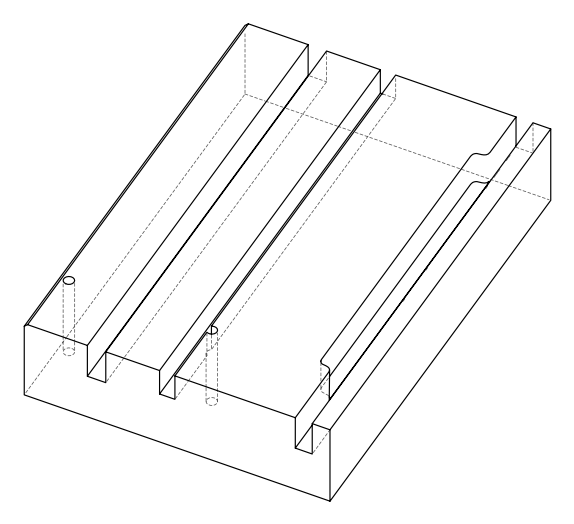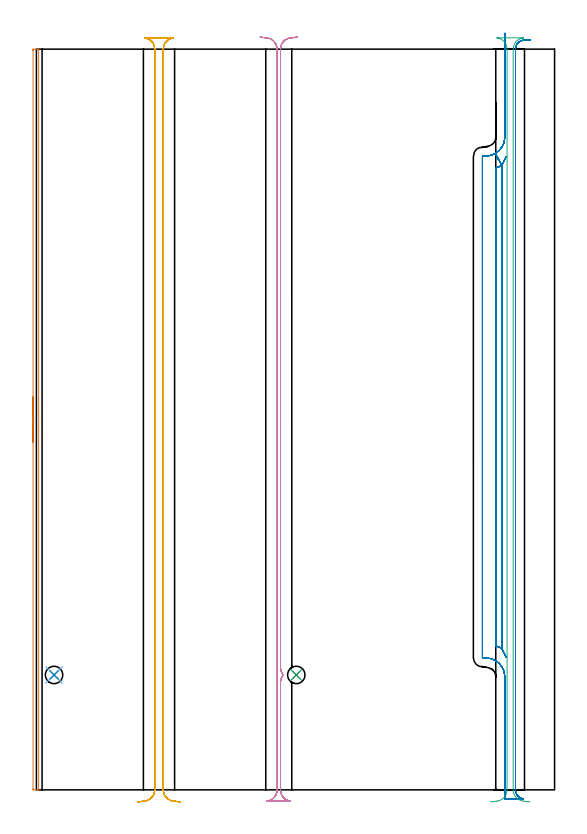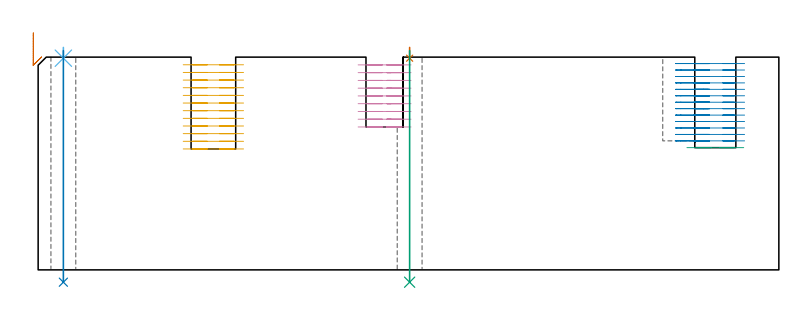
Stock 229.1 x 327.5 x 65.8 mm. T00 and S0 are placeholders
(PLAN: 9 operations, 4 tool changes, 65 min)
(1 AREA_MILL | FG_CHAMFER_SURFACE | UGT0205_001 | 2.77 min | 1023 mm3)
(2 MILL_OPEN_POCKET | POCKET_OPEN | NXT0201_009 | Follow Part, ap 2, ae 75% | 30.36 min | 166741 mm3)
(3 MILL_RECTANGULAR_SLOT | SLOT_RECTANGULAR | NXT0201_013 | Follow Part, ap 2.5, ae 75% | 1.42 min | 8739 mm3)
(4 MILL_RECTANGULAR_SLOT_1 | SLOT_RECTANGULAR_1 | NXT0201_013 | Follow Part, ap 2.5, ae 75% | 12.75 min | 81518 mm3)
(5 MILL_RECTANGULAR_SLOT_2 | SLOT_RECTANGULAR_2 | NXT0201_013 | Follow Part, ap 2.5, ae 75% | 17.04 min | 128315 mm3)
(6 SPOT_DRILL | STEP1HOLE | NXT0321_9005460120000 | 0.03 min | 26 mm3)
(7 SPOT_DRILL_1 | STEP1HOLE_1 | NXT0321_9005460120000 | 0.03 min | 22 mm3)
(8 DRILL_THROUGH_HOLE_INTO_CENTER | STEP1HOLE | UGT0301_196 | 0.29 min | 3062 mm3)
(9 DRILL_THROUGH_HOLE_INTO_CENTER_1 | STEP1HOLE_1 | UGT0301_196 | 0.29 min | 2727 mm3)
(TOOL UGT0205_001 | Chamfer Mill 20 x 3 x 45 deg. | D20 FL50 Z2)
(TOOL NXT0201_009 | ENDMILL 8mm [2P460-0800-NA 1630] | D8 FL26 Z6)
(TOOL NXT0201_013 | ENDMILL 10mm | D10 FL30 Z4)
(TOOL NXT0321_9005460120000 | NC Spot Drill, 142deg, 12mm, Carbide, Uncoated | D12 PA142 FL30 Z2)
(TOOL UGT0301_196 | Twist Drill 7.7 mm | D7.7 PA118 FL73 Z2)
(OP 1 AREA_MILL)
G17 G21 G94 G90
T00 M6
G54
G17 G0 G90 X-1.5 Y153.75 S1061 M3
G43 Z75.8 H0
Z73.3
G94 G1 Y153.788 Z72.428 F250.
Y153.902 Z71.564
Y154.091 Z70.712
Y154.353 Z69.88
Y154.687 Z69.074
Y155.09 Z68.3
Y155.558 Z67.564
Y156.09 Z66.872
Y156.679 Z66.229
Y157.322 Z65.64
Y158.014 Z65.108
Y158.75 Z64.64
Y159.524 Z64.237
Y160.33 Z63.903
Y161.162 Z63.641
Y162.014 Z63.452
Y162.878 Z63.338
Y163.75 Z63.3
Y326.875
X-1.498 Y327.132 Z63.302
X-1.491 Y327.497 Z63.305
X-1.474 Y327.5 Z63.323
X-0.25 Z64.545
X0.447 Z65.247
X0.702 Z65.502
X0.852 Y327.498 Z65.645
X0.997 Y327.49 Z65.788
X1. Y327.322 Z65.8
Y0.178
X0.997 Y0.01 Z65.789
X0.853 Y0.002 Z65.645
X0.702 Y0. Z65.502
X0.447 Z65.247
X-0.25 Z64.545
X-1.474 Z63.323
X-1.491 Y0.003 Z63.305
X-1.5 Y0.369 Z63.3
Y163.75
Y164.622 Z63.338
Y165.486 Z63.452
Y166.338 Z63.641
Y167.17 Z63.903
Y167.976 Z64.237
Y168.75 Z64.64
Y169.486 Z65.108
Y170.178 Z65.64
Y170.821 Z66.229
Y171.41 Z66.872
Y171.942 Z67.564
Y172.41 Z68.3
Y172.813 Z69.074
Y173.147 Z69.88
Y173.409 Z70.712
Y173.598 Z71.564
Y173.712 Z72.428
Y173.75 Z73.3
G0 Z75.8
M5
M2
(OP 2 MILL_OPEN_POCKET)
G17 G21 G94 G90
T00 M6
G54
G17 G0 G90 X207.1 Y334.5 S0 M3
G43 Z75.8 H1
Z63.808
G94 G1 Y331.5 F250.
Y288.6 F500.
G2 X202.863 Y281.362 R8.3
G1 X205.8 Y276.13
G2 X203.2 Y274.994 R14.3
G1 Y63.606
G2 X205.8 Y62.47 R14.3
G1 X207.666 Y58.729
X205.8 Y62.47
Y276.13
X207.666 Y279.871
X205.8 Y276.13
X202.863 Y281.362
G2 X198.8 Y280.3 R8.3
G1 X197.5
G3 X197.2 Y280. R0.3
G1 Y58.6
G3 X197.5 Y58.3 R0.3
G1 X198.8
G2 X207.1 Y50. R8.3
G1 Y-4.
X215.311
Y-3.97
G2 X211.8 Y0. R4.
G1 Y327.5
G2 X215.517 Y331.49 R4.
G1 X218.51 Y331.702 F250.
G0 X207.1 Y334.5 Z61.815
G1 Y331.5
Y288.6 F500.
G2 X202.863 Y281.362 R8.3
G1 X205.8 Y276.13
G2 X203.2 Y274.994 R14.3
G1 Y63.606
G2 X205.8 Y62.47 R14.3
G1 X207.666 Y58.729
X205.8 Y62.47
Y276.13
X207.666 Y279.871
X205.8 Y276.13
X202.863 Y281.362
G2 X198.8 Y280.3 R8.3
G1 X197.5
G3 X197.2 Y280. R0.3
G1 Y58.6
G3 X197.5 Y58.3 R0.3
G1 X198.8
G2 X207.1 Y50. R8.3
G1 Y-4.
X215.311
Y-3.97
G2 X211.8 Y0. R4.
G1 Y327.5
G2 X215.517 Y331.49 R4.
G1 X218.51 Y331.702 F250.
G0 X207.1 Y334.5 Z59.823
G1 Y331.5
Y288.6 F500.
G2 X202.863 Y281.362 R8.3
G1 X205.8 Y276.13
G2 X203.2 Y274.994 R14.3
G1 Y63.606
G2 X205.8 Y62.47 R14.3
G1 X207.666 Y58.729
X205.8 Y62.47
Y276.13
X207.666 Y279.871
X205.8 Y276.13
X202.863 Y281.362
G2 X198.8 Y280.3 R8.3
G1 X197.5
G3 X197.2 Y280. R0.3
G1 Y58.6
G3 X197.5 Y58.3 R0.3
G1 X198.8
G2 X207.1 Y50. R8.3
G1 Y-4.
X215.311
Y-3.97
G2 X211.8 Y0. R4.
G1 Y327.5
G2 X215.517 Y331.49 R4.
G1 X218.51 Y331.702 F250.
G0 X207.1 Y334.5 Z57.831
G1 Y331.5
Y288.6 F500.
G2 X202.863 Y281.362 R8.3
G1 X205.8 Y276.13
G2 X203.2 Y274.994 R14.3
G1 Y63.606
G2 X205.8 Y62.47 R14.3
G1 X207.666 Y58.729
X205.8 Y62.47
Y276.13
X207.666 Y279.871
X205.8 Y276.13
X202.863 Y281.362
G2 X198.8 Y280.3 R8.3
G1 X197.5
G3 X197.2 Y280. R0.3
G1 Y58.6
G3 X197.5 Y58.3 R0.3
G1 X198.8
G2 X207.1 Y50. R8.3
G1 Y-4.
X215.311
Y-3.97
G2 X211.8 Y0. R4.
G1 Y327.5
G2 X215.517 Y331.49 R4.
G1 X218.51 Y331.702 F250.
G0 X207.1 Y334.5 Z55.838
G1 Y331.5
Y288.6 F500.
G2 X202.863 Y281.362 R8.3
G1 X205.8 Y276.13
G2 X203.2 Y274.994 R14.3
G1 Y63.606
G2 X205.8 Y62.47 R14.3
G1 X207.666 Y58.729
X205.8 Y62.47
Y276.13
X207.666 Y279.871
X205.8 Y276.13
X202.863 Y281.362
G2 X198.8 Y280.3 R8.3
G1 X197.5
G3 X197.2 Y280. R0.3
G1 Y58.6
G3 X197.5 Y58.3 R0.3
G1 X198.8
G2 X207.1 Y50. R8.3
G1 Y-4.
X215.311
Y-3.97
G2 X211.8 Y0. R4.
G1 Y327.5
G2 X215.517 Y331.49 R4.
G1 X218.51 Y331.702 F250.
G0 X207.1 Y334.5 Z53.846
G1 Y331.5
Y288.6 F500.
G2 X202.863 Y281.362 R8.3
G1 X205.8 Y276.13
G2 X203.2 Y274.994 R14.3
G1 Y63.606
G2 X205.8 Y62.47 R14.3
G1 X207.666 Y58.729
X205.8 Y62.47
Y276.13
X207.666 Y279.871
X205.8 Y276.13
X202.863 Y281.362
G2 X198.8 Y280.3 R8.3
G1 X197.5
G3 X197.2 Y280. R0.3
G1 Y58.6
G3 X197.5 Y58.3 R0.3
G1 X198.8
G2 X207.1 Y50. R8.3
G1 Y-4.
X215.311
Y-3.97
G2 X211.8 Y0. R4.
G1 Y327.5
G2 X215.517 Y331.49 R4.
G1 X218.51 Y331.702 F250.
G0 X207.1 Y334.5 Z51.854
G1 Y331.5
Y288.6 F500.
G2 X202.863 Y281.362 R8.3
G1 X205.8 Y276.13
G2 X203.2 Y274.994 R14.3
G1 Y63.606
G2 X205.8 Y62.47 R14.3
G1 X207.666 Y58.729
X205.8 Y62.47
Y276.13
X207.666 Y279.871
X205.8 Y276.13
X202.863 Y281.362
G2 X198.8 Y280.3 R8.3
G1 X197.5
G3 X197.2 Y280. R0.3
G1 Y58.6
G3 X197.5 Y58.3 R0.3
G1 X198.8
G2 X207.1 Y50. R8.3
G1 Y-4.
X215.311
Y-3.97
G2 X211.8 Y0. R4.
G1 Y327.5
G2 X215.517 Y331.49 R4.
G1 X218.51 Y331.702 F250.
G0 X207.1 Y334.5 Z49.862
G1 Y331.5
Y288.6 F500.
G2 X202.863 Y281.362 R8.3
G1 X205.8 Y276.13
G2 X203.2 Y274.994 R14.3
G1 Y63.606
G2 X205.8 Y62.47 R14.3
G1 X207.666 Y58.729
X205.8 Y62.47
Y276.13
X207.666 Y279.871
X205.8 Y276.13
X202.863 Y281.362
G2 X198.8 Y280.3 R8.3
G1 X197.5
G3 X197.2 Y280. R0.3
G1 Y58.6
G3 X197.5 Y58.3 R0.3
G1 X198.8
G2 X207.1 Y50. R8.3
G1 Y-4.
X215.311
Y-3.97
G2 X211.8 Y0. R4.
G1 Y327.5
G2 X215.517 Y331.49 R4.
G1 X218.51 Y331.702 F250.
G0 X207.1 Y334.5 Z47.869
G1 Y331.5
Y288.6 F500.
G2 X202.863 Y281.362 R8.3
G1 X205.8 Y276.13
G2 X203.2 Y274.994 R14.3
G1 Y63.606
G2 X205.8 Y62.47 R14.3
G1 X207.666 Y58.729
X205.8 Y62.47
Y276.13
X207.666 Y279.871
X205.8 Y276.13
X202.863 Y281.362
G2 X198.8 Y280.3 R8.3
G1 X197.5
G3 X197.2 Y280. R0.3
G1 Y58.6
G3 X197.5 Y58.3 R0.3
G1 X198.8
G2 X207.1 Y50. R8.3
G1 Y-4.
X215.311
Y-3.97
G2 X211.8 Y0. R4.
G1 Y327.5
G2 X215.517 Y331.49 R4.
G1 X218.51 Y331.702 F250.
G0 X207.1 Y334.5 Z45.877
G1 Y331.5
Y288.6 F500.
G2 X202.863 Y281.362 R8.3
G1 X205.8 Y276.13
G2 X203.2 Y274.994 R14.3
G1 Y63.606
G2 X205.8 Y62.47 R14.3
G1 X207.666 Y58.729
X205.8 Y62.47
Y276.13
X207.666 Y279.871
X205.8 Y276.13
X202.863 Y281.362
G2 X198.8 Y280.3 R8.3
G1 X197.5
G3 X197.2 Y280. R0.3
G1 Y58.6
G3 X197.5 Y58.3 R0.3
G1 X198.8
G2 X207.1 Y50. R8.3
G1 Y-4.
X215.311
Y-3.97
G2 X211.8 Y0. R4.
G1 Y327.5
G2 X215.517 Y331.49 R4.
G1 X218.51 Y331.702 F250.
G0 X207.1 Y334.5 Z43.885
G1 Y331.5
Y288.6 F500.
G2 X202.863 Y281.362 R8.3
G1 X205.8 Y276.13
G2 X203.2 Y274.994 R14.3
G1 Y63.606
G2 X205.8 Y62.47 R14.3
G1 X207.666 Y58.729
X205.8 Y62.47
Y276.13
X207.666 Y279.871
X205.8 Y276.13
X202.863 Y281.362
G2 X198.8 Y280.3 R8.3
G1 X197.5
G3 X197.2 Y280. R0.3
G1 Y58.6
G3 X197.5 Y58.3 R0.3
G1 X198.8
G2 X207.1 Y50. R8.3
G1 Y-4.
X215.311
Y-3.97
G2 X211.8 Y0. R4.
G1 Y327.5
G2 X215.517 Y331.49 R4.
G1 X218.51 Y331.702 F250.
G0 X207.1 Y334.5 Z41.892
G1 Y331.5
Y288.6 F500.
G2 X202.863 Y281.362 R8.3
G1 X205.8 Y276.13
G2 X203.2 Y274.994 R14.3
G1 Y63.606
G2 X205.8 Y62.47 R14.3
G1 X207.666 Y58.729
X205.8 Y62.47
Y276.13
X207.666 Y279.871
X205.8 Y276.13
X202.863 Y281.362
G2 X198.8 Y280.3 R8.3
G1 X197.5
G3 X197.2 Y280. R0.3
G1 Y58.6
G3 X197.5 Y58.3 R0.3
G1 X198.8
G2 X207.1 Y50. R8.3
G1 Y-4.
X215.311
Y-3.97
G2 X211.8 Y0. R4.
G1 Y327.5
G2 X215.517 Y331.49 R4.
G1 X218.51 Y331.702 F250.
G0 X207.1 Y334.5 Z39.9
G1 Y331.5
Y288.6 F500.
G2 X202.863 Y281.362 R8.3
G1 X205.8 Y276.13
G2 X203.2 Y274.994 R14.3
G1 Y63.606
G2 X205.8 Y62.47 R14.3
G1 X207.666 Y58.729
X205.8 Y62.47
Y276.13
X207.666 Y279.871
X205.8 Y276.13
X202.863 Y281.362
G2 X198.8 Y280.3 R8.3
G1 X197.5
G3 X197.2 Y280. R0.3
G1 Y58.6
G3 X197.5 Y58.3 R0.3
G1 X198.8
G2 X207.1 Y50. R8.3
G1 Y-4.
X215.311
Y-3.97
G2 X211.8 Y0. R4.
G1 Y327.5
G2 X215.517 Y331.49 R4.
G1 X218.51 Y331.702 F250.
G0 Z75.8
M5
M2
(OP 3 MILL_RECTANGULAR_SLOT)
G17 G21 G94 G90
T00 M6
G54
G17 G0 G90 X218.235 Y-5.298 S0 M3
G43 Z75.8 H0
Z37.8
G94 G1 X215.253 Y-4.97 F250.
G2 X210.8 Y0. R5. F500.
G1 Y327.5
G2 X215.253 Y332.47 R5.
G1 Y332.5
X203.647
Y332.47
G2 X208.1 Y327.5 R5.
G1 Y0.
G2 X203.647 Y-4.97 R5.
G1 X200.665 Y-5.298 F250.
G0 Z75.8
M5
M2
(OP 4 MILL_RECTANGULAR_SLOT_1)
G17 G21 G94 G90
T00 M6
G54
G17 G0 G90 X98.965 Y332.798 S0 M3
G43 Z75.8 H0
Z63.4
G94 G1 X101.947 Y332.47 F250.
G2 X106.4 Y327.5 R5. F500.
G1 Y0.
G2 X101.947 Y-4.97 R5.
G1 Y-5.
X112.353
Y-4.97
G2 X107.9 Y0. R5.
G1 Y47.51
G2 X109.135 Y50.8 R5.
X107.9 Y54.09 R5.
G1 Y327.5
G2 X112.353 Y332.47 R5.
G1 X115.335 Y332.798 F250.
G0 X98.965 Z61.
G1 X101.947 Y332.47
G2 X106.4 Y327.5 R5. F500.
G1 Y0.
G2 X101.947 Y-4.97 R5.
G1 Y-5.
X112.353
Y-4.97
G2 X107.9 Y0. R5.
G1 Y47.51
G2 X109.135 Y50.8 R5.
X107.9 Y54.09 R5.
G1 Y327.5
G2 X112.353 Y332.47 R5.
G1 X115.335 Y332.798 F250.
G0 X98.965 Z58.6
G1 X101.947 Y332.47
G2 X106.4 Y327.5 R5. F500.
G1 Y0.
G2 X101.947 Y-4.97 R5.
G1 Y-5.
X112.353
Y-4.97
G2 X107.9 Y0. R5.
G1 Y47.51
G2 X109.135 Y50.8 R5.
X107.9 Y54.09 R5.
G1 Y327.5
G2 X112.353 Y332.47 R5.
G1 X115.335 Y332.798 F250.
G0 X98.965 Z56.2
G1 X101.947 Y332.47
G2 X106.4 Y327.5 R5. F500.
G1 Y0.
G2 X101.947 Y-4.97 R5.
G1 Y-5.
X112.353
Y-4.97
G2 X107.9 Y0. R5.
G1 Y47.51
G2 X109.135 Y50.8 R5.
X107.9 Y54.09 R5.
G1 Y327.5
G2 X112.353 Y332.47 R5.
G1 X115.335 Y332.798 F250.
G0 X98.965 Z53.8
G1 X101.947 Y332.47
G2 X106.4 Y327.5 R5. F500.
G1 Y0.
G2 X101.947 Y-4.97 R5.
G1 Y-5.
X112.353
Y-4.97
G2 X107.9 Y0. R5.
G1 Y47.51
G2 X109.135 Y50.8 R5.
X107.9 Y54.09 R5.
G1 Y327.5
G2 X112.353 Y332.47 R5.
G1 X115.335 Y332.798 F250.
G0 X98.965 Z51.4
G1 X101.947 Y332.47
G2 X106.4 Y327.5 R5. F500.
G1 Y0.
G2 X101.947 Y-4.97 R5.
G1 Y-5.
X112.353
Y-4.97
G2 X107.9 Y0. R5.
G1 Y47.51
G2 X109.135 Y50.8 R5.
X107.9 Y54.09 R5.
G1 Y327.5
G2 X112.353 Y332.47 R5.
G1 X115.335 Y332.798 F250.
G0 X98.965 Z49.
G1 X101.947 Y332.47
G2 X106.4 Y327.5 R5. F500.
G1 Y0.
G2 X101.947 Y-4.97 R5.
G1 Y-5.
X112.353
Y-4.97
G2 X107.9 Y0. R5.
G1 Y47.51
G2 X109.135 Y50.8 R5.
X107.9 Y54.09 R5.
G1 Y327.5
G2 X112.353 Y332.47 R5.
G1 X115.335 Y332.798 F250.
G0 X98.965 Z46.6
G1 X101.947 Y332.47
G2 X106.4 Y327.5 R5. F500.
G1 Y0.
G2 X101.947 Y-4.97 R5.
G1 Y-5.
X112.353
Y-4.97
G2 X107.9 Y0. R5.
G1 Y47.51
G2 X109.135 Y50.8 R5.
X107.9 Y54.09 R5.
G1 Y327.5
G2 X112.353 Y332.47 R5.
G1 X115.335 Y332.798 F250.
G0 X98.965 Z44.2
G1 X101.947 Y332.47
G2 X106.4 Y327.5 R5. F500.
G1 Y0.
G2 X101.947 Y-4.97 R5.
G1 Y-5.
X112.353
Y-4.97
G2 X107.9 Y0. R5.
G1 Y47.51
G2 X109.135 Y50.8 R5.
X107.9 Y54.09 R5.
G1 Y327.5
G2 X112.353 Y332.47 R5.
G1 X115.335 Y332.798 F250.
G0 Z75.8
M5
M2
(OP 5 MILL_RECTANGULAR_SLOT_2)
G17 G21 G94 G90
T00 M6
G54
G17 G0 G90 X63.535 Y-5.298 S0 M3
G43 Z75.8 H0
Z63.433
G94 G1 X60.553 Y-4.97 F250.
G2 X56.1 Y0. R5. F500.
G1 Y327.5
G2 X60.553 Y332.47 R5.
G1 Y332.5
X47.847
Y332.47
G2 X52.3 Y327.5 R5.
G1 Y0.
G2 X47.847 Y-4.97 R5.
G1 X44.865 Y-5.298 F250.
G0 X63.535 Z61.067
G1 X60.553 Y-4.97
G2 X56.1 Y0. R5. F500.
G1 Y327.5
G2 X60.553 Y332.47 R5.
G1 Y332.5
X47.847
Y332.47
G2 X52.3 Y327.5 R5.
G1 Y0.
G2 X47.847 Y-4.97 R5.
G1 X44.865 Y-5.298 F250.
G0 X63.535 Z58.7
G1 X60.553 Y-4.97
G2 X56.1 Y0. R5. F500.
G1 Y327.5
G2 X60.553 Y332.47 R5.
G1 Y332.5
X47.847
Y332.47
G2 X52.3 Y327.5 R5.
G1 Y0.
G2 X47.847 Y-4.97 R5.
G1 X44.865 Y-5.298 F250.
G0 X63.535 Z56.333
G1 X60.553 Y-4.97
G2 X56.1 Y0. R5. F500.
G1 Y327.5
G2 X60.553 Y332.47 R5.
G1 Y332.5
X47.847
Y332.47
G2 X52.3 Y327.5 R5.
G1 Y0.
G2 X47.847 Y-4.97 R5.
G1 X44.865 Y-5.298 F250.
G0 X63.535 Z53.967
G1 X60.553 Y-4.97
G2 X56.1 Y0. R5. F500.
G1 Y327.5
G2 X60.553 Y332.47 R5.
G1 Y332.5
X47.847
Y332.47
G2 X52.3 Y327.5 R5.
G1 Y0.
G2 X47.847 Y-4.97 R5.
G1 X44.865 Y-5.298 F250.
G0 X63.535 Z51.6
G1 X60.553 Y-4.97
G2 X56.1 Y0. R5. F500.
G1 Y327.5
G2 X60.553 Y332.47 R5.
G1 Y332.5
X47.847
Y332.47
G2 X52.3 Y327.5 R5.
G1 Y0.
G2 X47.847 Y-4.97 R5.
G1 X44.865 Y-5.298 F250.
G0 X63.535 Z49.233
G1 X60.553 Y-4.97
G2 X56.1 Y0. R5. F500.
G1 Y327.5
G2 X60.553 Y332.47 R5.
G1 Y332.5
X47.847
Y332.47
G2 X52.3 Y327.5 R5.
G1 Y0.
G2 X47.847 Y-4.97 R5.
G1 X44.865 Y-5.298 F250.
G0 X63.535 Z46.867
G1 X60.553 Y-4.97
G2 X56.1 Y0. R5. F500.
G1 Y327.5
G2 X60.553 Y332.47 R5.
G1 Y332.5
X47.847
Y332.47
G2 X52.3 Y327.5 R5.
G1 Y0.
G2 X47.847 Y-4.97 R5.
G1 X44.865 Y-5.298 F250.
G0 X63.535 Z44.5
G1 X60.553 Y-4.97
G2 X56.1 Y0. R5. F500.
G1 Y327.5
G2 X60.553 Y332.47 R5.
G1 Y332.5
X47.847
Y332.47
G2 X52.3 Y327.5 R5.
G1 Y0.
G2 X47.847 Y-4.97 R5.
G1 X44.865 Y-5.298 F250.
G0 X63.535 Z42.133
G1 X60.553 Y-4.97
G2 X56.1 Y0. R5. F500.
G1 Y327.5
G2 X60.553 Y332.47 R5.
G1 Y332.5
X47.847
Y332.47
G2 X52.3 Y327.5 R5.
G1 Y0.
G2 X47.847 Y-4.97 R5.
G1 X44.865 Y-5.298 F250.
G0 X63.535 Z39.767
G1 X60.553 Y-4.97
G2 X56.1 Y0. R5. F500.
G1 Y327.5
G2 X60.553 Y332.47 R5.
G1 Y332.5
X47.847
Y332.47
G2 X52.3 Y327.5 R5.
G1 Y0.
G2 X47.847 Y-4.97 R5.
G1 X44.865 Y-5.298 F250.
G0 X63.535 Z37.4
G1 X60.553 Y-4.97
G2 X56.1 Y0. R5. F500.
G1 Y327.5
G2 X60.553 Y332.47 R5.
G1 Y332.5
X47.847
Y332.47
G2 X52.3 Y327.5 R5.
G1 Y0.
G2 X47.847 Y-4.97 R5.
G1 X44.865 Y-5.298 F250.
G0 Z75.8
M5
M2
(OP 6 SPOT_DRILL)
G17 G21 G94 G90
T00 M6
G54
G17 G0 G90 X7.8 Y50.8 S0 M3
G43 Z75.8 H0
G94 G81 G98 Z65.469 F250. R68.8
G80
M5
M2
(OP 7 SPOT_DRILL_1)
G17 G21 G94 G90
T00 M6
G54
G17 G0 G90 X114.9 Y50.8 S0 M3
G43 Z75.8 H0
G94 G81 G98 Z65.469 F250. R68.8
G80
M5
M2
(OP 8 DRILL_THROUGH_HOLE_INTO_CENTER)
G17 G21 G94 G90
T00 M6
G54
G17 G0 G90 X7.8 Y50.8 S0 M3
G43 Z75.8 H0
G94 G73 G98 Z-3.813 F250. Q6.961 R67.8
G80
M5
M2
(OP 9 DRILL_THROUGH_HOLE_INTO_CENTER_1)
G17 G21 G94 G90
T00 M6
G54
G17 G0 G90 X114.9 Y50.8 S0 M3
G43 Z75.8 H0
G94 G73 G98 Z-3.813 F250. Q6.961 R67.8
G80
M5
M2
